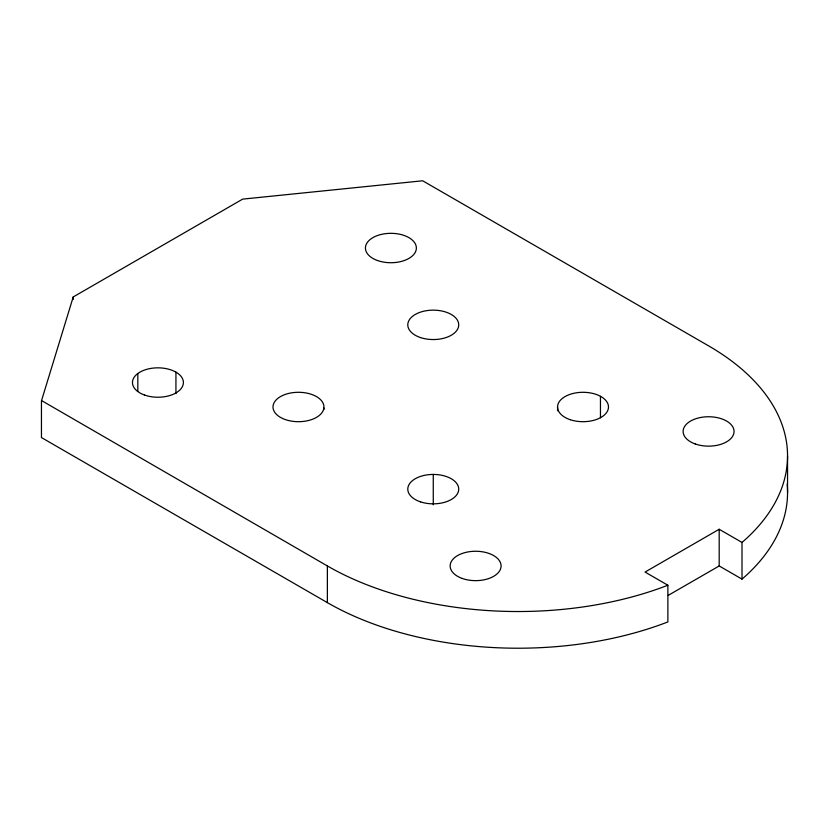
<?xml version="1.0" encoding="UTF-8"?>
<svg xmlns="http://www.w3.org/2000/svg" width="829" height="829" viewBox="0 0 829 829"><rect width="100%" height="100%" fill="white"/><g stroke="black" fill="none" stroke-linecap="round" stroke-linejoin="round"><path stroke-width="1.24" d="M742.007 542.446L745.582 539.296A269.57 155.634 0 0 0 708.598 345.859L422.676 180.784L242.648 199.126L73.221 296.948L41.45 400.884L41.45 437.567L327.372 602.631A269.57 155.634 0 0 0 662.423 623.988L667.873 621.926L667.873 585.243L645.055 572.062L719.189 529.265L742.007 542.446L742.007 579.129L719.189 565.958L668.288 595.336M742.007 579.129L745.582 575.979A269.57 155.634 0 0 0 787.146 484.032M41.771 400.697L327.372 565.948A269.57 155.634 0 0 0 662.423 587.305L667.873 585.243M787.55 455.898L787.55 492.592M719.189 529.265L719.189 565.958M600.455 396.272L600.455 417.785M557.565 406.998L557.565 410.79M433.266 474.437L433.266 504.788M327.372 565.948L327.372 602.631M323.89 409.526L323.89 406.065A25.461 14.694 0 0 0 285.29 394.417A25.461 14.694 0 0 0 285.29 419.567A25.461 14.694 0 0 0 323.89 407.92M175.935 372.148L175.935 393.651M137.821 373.527L137.821 391.236M73.221 296.948L73.221 299.476M570.3 419.723A25.461 14.694 0 0 0 608.486 406.998A25.461 14.694 0 0 0 570.3 394.262A25.461 14.694 0 0 0 570.3 419.723M420.531 501.866A25.461 14.694 0 0 0 458.727 489.131A25.461 14.694 0 0 0 420.531 476.406A25.461 14.694 0 0 0 420.531 501.866M420.531 337.579A25.461 14.694 0 0 0 458.727 324.854A25.461 14.694 0 0 0 420.531 312.118A25.461 14.694 0 0 0 420.531 337.579M377.496 260.524A25.461 14.694 0 0 0 416.355 248.493A25.461 14.694 0 0 0 378.874 235.073A25.461 14.694 0 0 0 377.496 260.524M144.515 395.029A25.461 14.694 0 0 0 183.385 382.998A25.461 14.694 0 0 0 145.904 369.579A25.461 14.694 0 0 0 144.515 395.029M695.179 443.94A25.461 14.694 0 0 0 734.038 431.909A25.461 14.694 0 0 0 696.567 418.49A25.461 14.694 0 0 0 695.179 443.94M462.209 578.445A25.461 14.694 0 0 0 501.068 566.414A25.461 14.694 0 0 0 463.598 552.995A25.461 14.694 0 0 0 462.209 578.445"/></g></svg>
